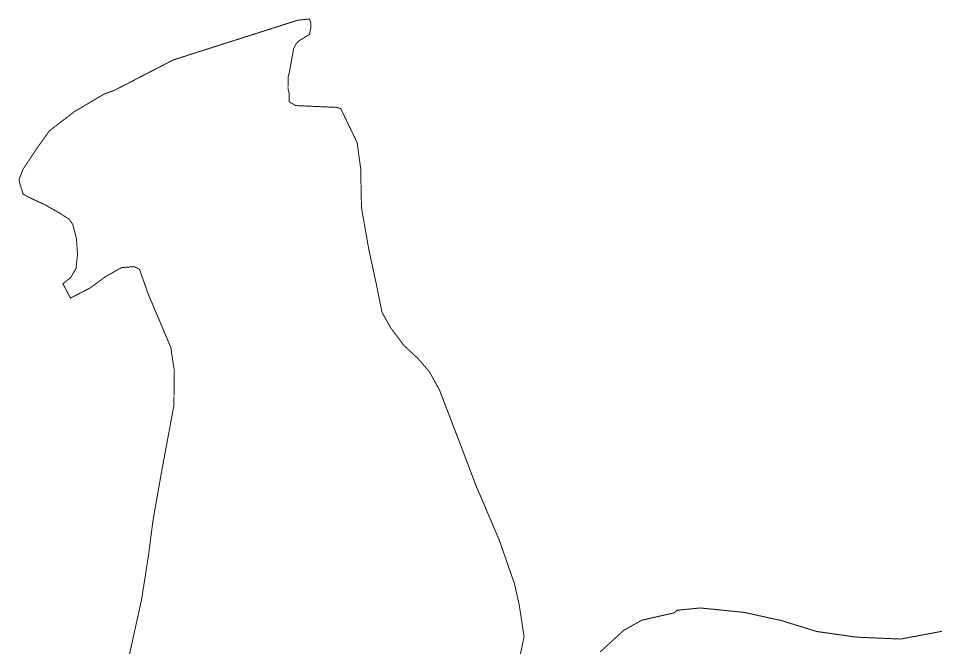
# Model space of a CAD drawing. Header units: metres. Extents: x 257673 to 289848, y 2129691 to 2228029.
# Drawn here: x 274358 to 277205, y 2174279 to 2176216 of the extents above; entities that cross this region are included whole.
import ezdxf

# ---------------------------------------------------------------- set-up
doc = ezdxf.new("R2010")
doc.units = ezdxf.units.M
doc.header["$MEASUREMENT"] = 0
doc.layers.add('HAZARDS LINE', color=1, linetype='Continuous')

msp = doc.modelspace()

# ---------------------------------------------------------------- linework, layer by layer
at = {"layer": 'HAZARDS LINE', "lineweight": 18}
for points in [[(274691.1, 2174216.3, 2.99, 2.99, 0), (274737.7, 2174427, 2.99, 2.99, 0), (274759.4, 2174566.2, 2.99, 2.99, 0), (274772.7, 2174669.7, 2.99, 2.99, 0), (274798.6, 2174816.9, 2.99, 2.99, 0), (274837.1, 2175023.7, 2.99, 2.99, 0), (274838.5, 2175131.4, 2.99, 2.99, 0), (274827.5, 2175203.3, 2.99, 2.99, 0), (274757.9, 2175367.7, 2.99, 2.99, 0), (274731, 2175443.8, 2.99, 2.99, 0), (274715.1, 2175451.9, 2.99, 2.99, 0), (274675.2, 2175448.5, 2.99, 2.99, 0), (274627, 2175421.2, 2.99, 2.99, 0), (274578.7, 2175385.9, 2.99, 2.99, 0), (274518.5, 2175354.8, 2.99, 2.99, 0), (274495.2, 2175399, 2.99, 2.99, 0), (274519.4, 2175418.6, 2.99, 2.99, 0), (274535.7, 2175446.3, 2.99, 2.99, 0), (274540.2, 2175490.1, 2.99, 2.99, 0), (274536.9, 2175538, 2.99, 2.99, 0), (274525.5, 2175582, 2.99, 2.99, 0), (274513.7, 2175598.1, 2.99, 2.99, 0), (274482.1, 2175618.4, 2.99, 2.99, 0), (274438.6, 2175642.9, 2.99, 2.99, 0), (274402.9, 2175659.3, 2.99, 2.99, 0), (274371.2, 2175675.7, 2.99, 2.99, 0), (274371.3, 2175679.7, 2.99, 2.99, 0), (274363.6, 2175703.7, 2.99, 2.99, 0), (274359.8, 2175719.7, 2.99, 2.99, 0), (274372.2, 2175751.4, 2.99, 2.99, 0), (274416.9, 2175818.6, 2.99, 2.99, 0), (274453.5, 2175870, 2.99, 2.99, 0), (274530, 2175928.8, 2.99, 2.99, 0), (274622.4, 2175983.4, 2.99, 2.99, 0), (274654.4, 2175995, 2.99, 2.99, 0), (274835, 2176088.3, 2.99, 2.99, 0), (275219.3, 2176210.9, 2.99, 2.99, 0), (275255.3, 2176214.4, 2.99, 2.99, 0), (275259.1, 2176202.4, 2.99, 2.99, 0), (275258.9, 2176186.4, 2.99, 2.99, 0), (275254.6, 2176166.6, 2.99, 2.99, 0), (275222.5, 2176147.1, 2.99, 2.99, 0), (275214.4, 2176139.2, 2.99, 2.99, 0), (275206.2, 2176123.3, 2.99, 2.99, 0), (275197.6, 2176075.6, 2.99, 2.99, 0), (275193.3, 2176051.7, 2.99, 2.99, 0), (275189.1, 2176035.8, 2.99, 2.99, 0), (275188.7, 2176000, 2.99, 2.99, 0), (275192.5, 2175984, 2.99, 2.99, 0), (275192.1, 2175960.1, 2.99, 2.99, 0), (275211.9, 2175947.8, 2.99, 2.99, 0), (275339.4, 2175942.2, 2.99, 2.99, 0), (275351.3, 2175938.1, 2.99, 2.99, 0), (275363, 2175914, 2.99, 2.99, 0), (275374.6, 2175889.9, 2.99, 2.99, 0), (275378.5, 2175881.9, 2.99, 2.99, 0), (275401.8, 2175833.7, 2.99, 2.99, 0), (275412.7, 2175753.8, 2.99, 2.99, 0), (275415.1, 2175634.2, 2.99, 2.99, 0), (275437.4, 2175506.3, 2.99, 2.99, 0), (275459.9, 2175402.4, 2.99, 2.99, 0), (275478.7, 2175310.4, 2.99, 2.99, 0), (275506, 2175262.2, 2.99, 2.99, 0), (275545.1, 2175209.9, 2.99, 2.99, 0), (275588.5, 2175169.5, 2.99, 2.99, 0), (275623.8, 2175129.1, 2.99, 2.99, 0), (275655, 2175072.9, 2.99, 2.99, 0), (275716.7, 2174912.6, 2.99, 2.99, 0), (275766.8, 2174780.4, 2.99, 2.99, 0), (275840.3, 2174608, 2.99, 2.99, 0), (275886.4, 2174475.8, 2.99, 2.99, 0), (275901.5, 2174407.9, 2.99, 2.99, 0), (275916.2, 2174312, 2.99, 2.99, 0), (275899.2, 2174232.5, 2.99, 2.99, 0)], [(276150.7, 2174265.1, 2.99, 2.99, 0), (276223.4, 2174331.9, 2.99, 2.99, 0), (276279.6, 2174363.1, 2.99, 2.99, 0), (276379.5, 2174385.7, 2.99, 2.99, 0), (276387.6, 2174393.5, 2.99, 2.99, 0), (276459.5, 2174400.6, 2.99, 2.99, 0), (276594.8, 2174386.9, 2.99, 2.99, 0), (276710.1, 2174361.4, 2.99, 2.99, 0), (276817.3, 2174328.2, 2.99, 2.99, 0), (276940.6, 2174310.6, 2.99, 2.99, 0), (277076.1, 2174304.8, 2.99, 2.99, 0), (277196, 2174327.2, 2.99, 2.99, 0), (277204, 2174329, 0, 0, 0)]]:
    msp.add_lwpolyline(points, format="xyseb", dxfattribs=at)

doc.saveas('drawing.dxf')
